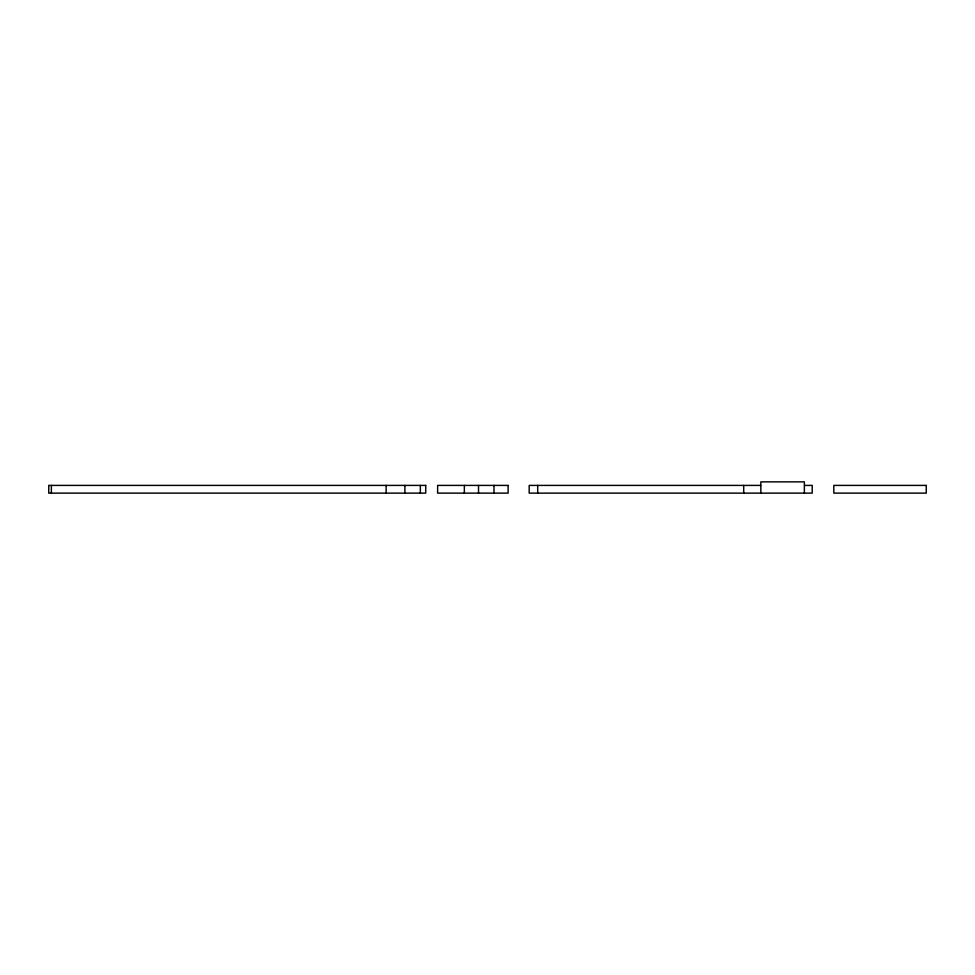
<?xml version="1.0" encoding="UTF-8"?>
<svg xmlns="http://www.w3.org/2000/svg" width="975" height="975" viewBox="0 0 975 975"><rect width="100%" height="100%" fill="white"/><g stroke="black" fill="none" stroke-linecap="round" stroke-linejoin="round"><path stroke-width="1.46" d="M760.695 485.404L529.181 485.404L529.181 493.131L812.212 493.131L812.212 485.404L804.631 485.404M804.363 493.131L804.363 481.869L760.841 481.869L760.841 493.131M743.706 485.404L743.706 493.131M537.7 485.404L537.7 493.131M493.972 485.404L493.972 493.131M478.518 485.404L478.518 493.131M464.356 485.404L464.356 493.131M420.347 485.404L420.347 493.131M404.893 485.404L404.893 493.131M386.137 485.404L386.137 493.131M51.37 485.404L51.37 493.131M425.722 485.404L48.75 485.404L48.75 493.131L425.722 493.131L425.722 485.404M508.133 485.404L437.629 485.404L437.629 493.131L508.133 493.131L508.133 485.404M926.25 485.404L833.82 485.404L833.82 493.131L926.25 493.131L926.25 485.404"/></g></svg>
